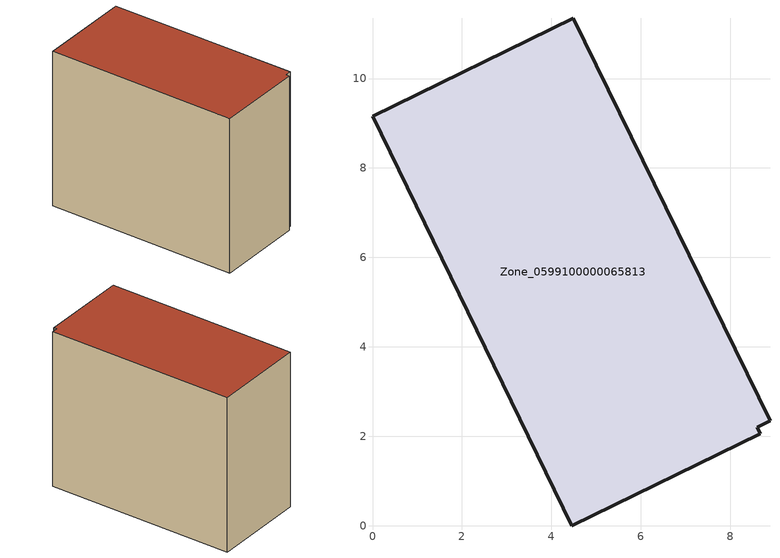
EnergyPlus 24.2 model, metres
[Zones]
Zone_0599100000065813
 floor ground (C_G): 8.88,2.35 8.6,2.21 8.66,2.06 4.45,0 0,9.16 4.49,11.35 z0
 wall outside (C_F): 8.88,2.35 4.49,11.35 0,9.16 4.45,0 8.66,2.06 8.6,2.21 8.88,2.35 z0:8.39
 roof outside (C_R): 8.6,2.21 8.88,2.35 4.49,11.35 0,9.16 4.45,0 8.66,2.06 z8.39
[BUILDING]
Pand.0599100000065813: North Axis=0; Terrain=City; Loads Convergence Tolerance Value=0.04; Temperature Convergence Tolerance Value=0.4; Solar Distribution=FullExterior; Maximum Number of Warmup Days=25; Minimum Number of Warmup Days=1
[Site:Location]
Rotterdam.The.Hague.AP_ZH_NLD Design_Conditions: Latitude=51.96; Longitude=4.45; Time Zone=1; Elevation=-4.5
[SITE:GROUNDTEMPERATURE:BUILDINGSURFACE]
18, 18, 18, 18, 18, 18, 18, 18, 18, 18, 18, 18
[MATERIAL] Thermal Absorptance=0.9; Solar Absorptance=0.7; Visible Absorptance=0.7
Name | Roughness | Thickness | Conductivity | Density | Specific Heat
G.TI.1946-1964 | MediumSmooth | 0.15 | 1 | 540 | 1210
F.TI.1946-1964 | Rough | 0.3 | 0.857143 | 1920 | 840
R.TI.1946-1964 | MediumRough | 0.2 | 0.277778 | 1500 | 1000
[CONSTRUCTION]
C_G: G.TI.1946-1964
C_F: F.TI.1946-1964
C_R: R.TI.1946-1964
[ZONE]
Zone_0599100000065813: Type=1; Multiplier=1; Ceiling Height=Autocalculate; Volume=Autocalculate; Floor Area=autocalculate; Part of Total Floor Area=Yes
[ZONEINFILTRATION:DESIGNFLOWRATE]
Infil_Zone_0599100000065813: Zone or ZoneList or Space or SpaceList=Zone_0599100000065813; Schedule=AlwaysOn; Design Flow Rate Calculation Method=Flow/Area; Flow Rate per Floor Area=0.003; Constant Term Coefficient=1; Temperature Term Coefficient=0; Velocity Term Coefficient=0; Velocity Squared Term Coefficient=0
[HVACTEMPLATE:ZONE:IDEALLOADSAIRSYSTEM]
Zone_0599100000065813: Maximum Heating Supply Air Temperature=50; Minimum Cooling Supply Air Temperature=13; Maximum Heating Supply Air Humidity Ratio=0.0156; Minimum Cooling Supply Air Humidity Ratio=0.0077; Heating Limit=NoLimit; Cooling Limit=NoLimit; Dehumidification Control Type=ConstantSensibleHeatRatio; Cooling Sensible Heat Ratio=0.7; Dehumidification Setpoint=60; Humidification Control Type=None; Humidification Setpoint=30; Outdoor Air Method=None; Outdoor Air Flow Rate per Person=0.00944; Outdoor Air Flow Rate per Zone Floor Area=0; Outdoor Air Flow Rate per Zone=0; Demand Controlled Ventilation Type=None; Outdoor Air Economizer Type=NoEconomizer; Heat Recovery Type=None; Sensible Heat Recovery Effectiveness=0.7; Latent Heat Recovery Effectiveness=0.65
[ZONECONTROL:THERMOSTAT]
ThermostatControl_Zone_0599100000065813: Zone or ZoneList=Zone_0599100000065813; Control Type Schedule=DualSetpointControlType; Control 1=Thermostat_Zone_0599100000065813; Temperature Difference Between Cutout And Setpoint=0
[THERMOSTATSETPOINT:DUALSETPOINT]
Thermostat_Zone_0599100000065813: Heating Setpoint Temperature Schedule=HeatingSetpoint_Zone_0599100000065813; Cooling Setpoint Temperature Schedule=CoolingSetpoint_Zone_0599100000065813
[SCHEDULE:COMPACT]
HeatingSetpoint_Zone_0599100000065813: Through: 12/31, For: AllDays, Until: 24:00, 21
CoolingSetpoint_Zone_0599100000065813: Through: 12/31, For: AllDays, Until: 24:00, 24
DualSetpointControlType: Through: 12/31, For: AllDays, Until: 24:00, 4
AlwaysOn: Through: 12/31, For: AllDays, Until: 24:00, 1
